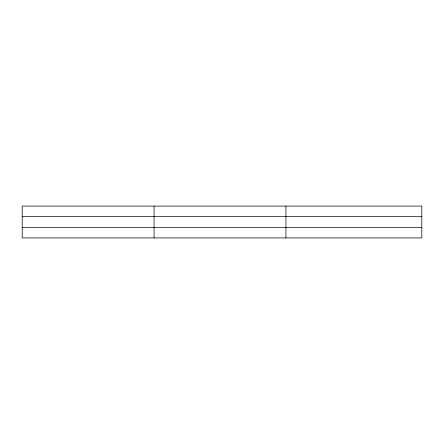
<?xml version="1.0" encoding="UTF-8"?>
<svg xmlns="http://www.w3.org/2000/svg" width="444" height="444" viewBox="0 0 444 444"><rect width="100%" height="100%" fill="white"/><g stroke="black" fill="none" stroke-linecap="round" stroke-linejoin="round"><path stroke-width="0.67" d="M154.068 237.923L154.068 206.077M285.936 237.923L285.936 206.077M421.8 216.583L421.8 206.077L22.2 206.077L22.2 237.923L421.8 237.923L421.8 216.583L22.2 216.583M22.2 227.417L421.8 227.417"/></g></svg>
